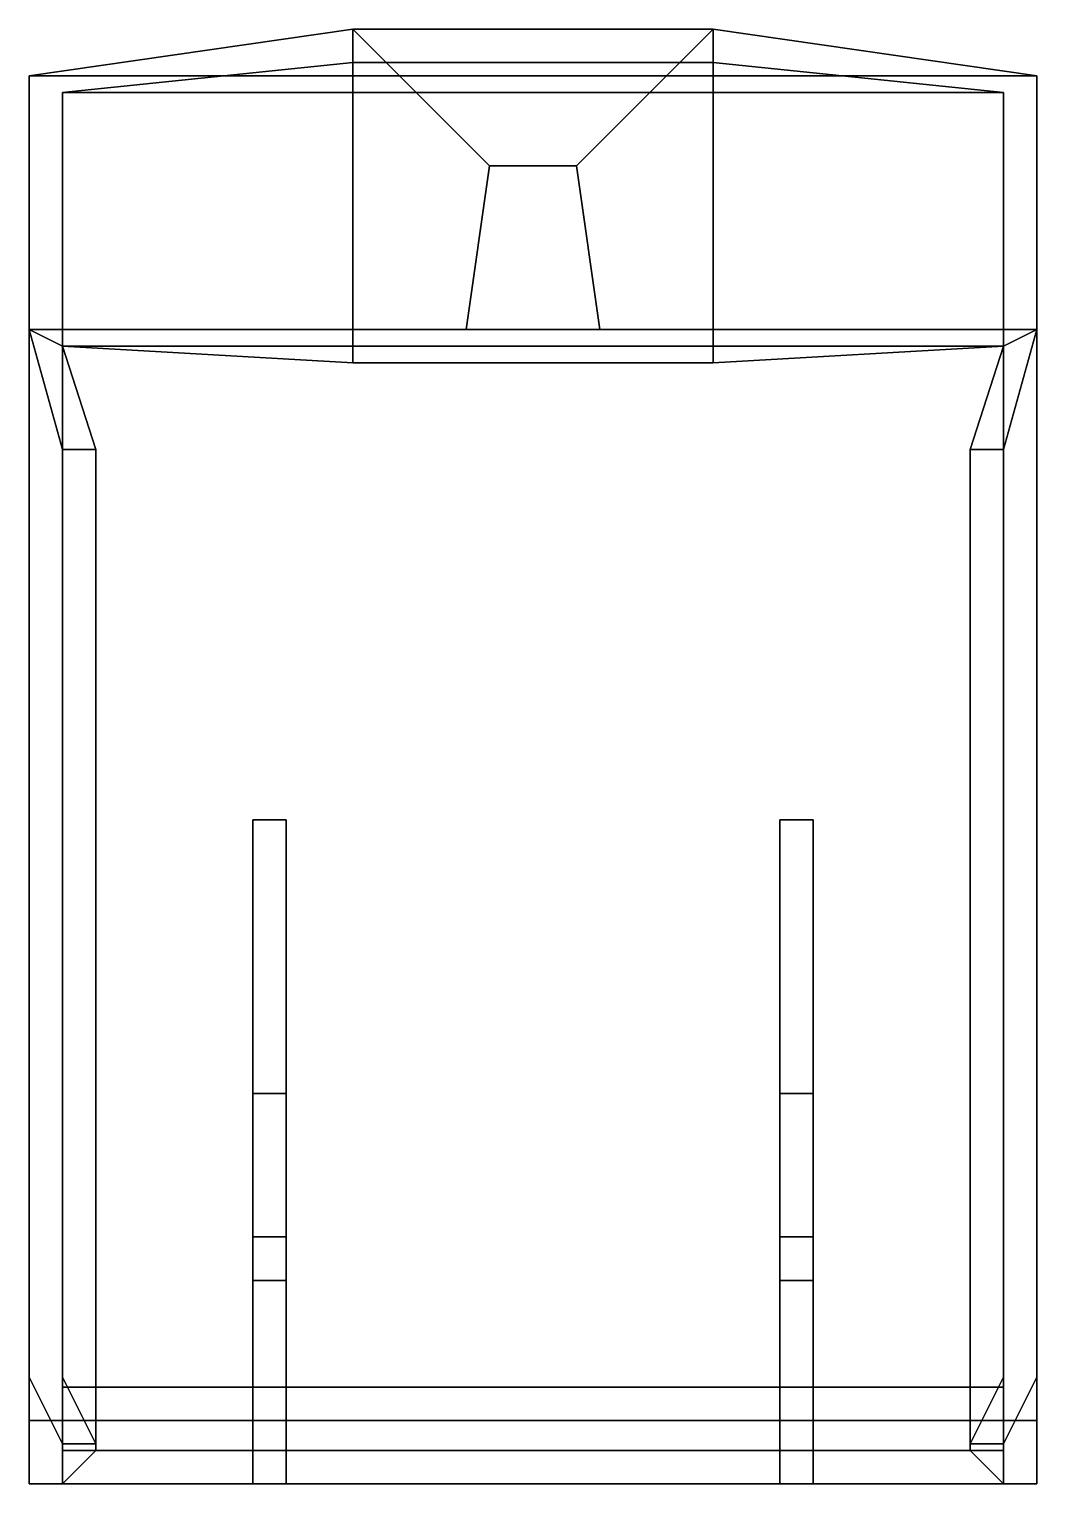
# Model space of a CAD drawing. Extents: x -1.51 to 1.51, y -1.99 to 2.37.
import ezdxf

# ---------------------------------------------------------------- set-up
doc = ezdxf.new("R2010")
doc.units = 0
doc.layers.add('TURRET', color=2, linetype='CONTINUOUS')

msp = doc.modelspace()

# ---------------------------------------------------------------- linework, layer by layer
at = {"layer": 'TURRET'}
for points in [[(-1.51, 2.23, 0.1), (-1.51, 1.47, 1.76), (-0.54, 1.47, 1.76), (-0.54, 2.37, 0.1)], [(-0.54, 2.37), (-1.51, 2.23), (-1.51, 2.23, 0.1), (-0.54, 2.37, 0.1)], [(0.54, 2.37), (1.51, 2.23), (-1.51, 2.23), (-0.54, 2.37)], [(-0.54, 2.37, 0.1), (-0.54, 1.47, 1.76), (-0.2, 1.47, 1.76), (-0.13, 1.96, 0.8562)], [(-0.54, 2.37, 0.1), (-0.13, 1.96, 0.8562), (0.13, 1.96, 0.8562), (0.54, 2.37, 0.1)], [(0.54, 2.37, 0.1), (0.54, 2.37), (-0.54, 2.37), (-0.54, 2.37, 0.1)], [(0.13, 1.96, 0.8562), (0.2, 1.47, 1.76), (0.54, 1.47, 1.76), (0.54, 2.37, 0.1)], [(0.54, 2.37, 0.1), (0.54, 1.47, 1.76), (1.51, 1.47, 1.76), (1.51, 2.23, 0.1)], [(1.51, 2.23, 0.1), (1.51, 2.23), (0.54, 2.37), (0.54, 2.37, 0.1)], [(-0.54, 2.27, 0.1), (-0.54, 1.37, 1.76), (-1.41, 1.42, 1.76), (-1.41, 2.18, 0.1)], [(-0.54, 2.27, 0.1), (-1.41, 2.18, 0.1), (1.41, 2.18, 0.1), (0.54, 2.27, 0.1)], [(0.54, 2.27, 0.1), (0.54, 1.37, 1.76), (-0.54, 1.37, 1.76), (-0.54, 2.27, 0.1)], [(1.41, 2.18, 0.1), (1.41, 1.42, 1.76), (0.54, 1.37, 1.76), (0.54, 2.27, 0.1)], [(-1.51, 2.23, 0.1), (-1.51, -1.8, 0.1), (-1.51, -1.8, 1.06), (-1.51, 1.47, 1.76)], [(-1.51, 2.23), (-1.51, -1.8), (-1.51, -1.8, 0.1), (-1.51, 2.23, 0.1)], [(1.51, 2.23), (1.51, -1.8), (-1.51, -1.8), (-1.51, 2.23)], [(1.51, 1.47, 1.76), (1.51, -1.8, 1.06), (1.51, -1.8, 0.1), (1.51, 2.23, 0.1)], [(1.51, -1.8, 0.1), (1.51, -1.8), (1.51, 2.23), (1.51, 2.23, 0.1)], [(-1.41, 1.42, 1.76), (-1.41, -1.7, 1.06), (-1.41, -1.7, 0.1), (-1.41, 2.18, 0.1)], [(-1.41, 2.18, 0.1), (-1.41, -1.7, 0.1), (1.41, -1.7, 0.1), (1.41, 2.18, 0.1)], [(1.41, 2.18, 0.1), (1.41, -1.7, 0.1), (1.41, -1.7, 1.06), (1.41, 1.42, 1.76)], [(-0.13, 1.96, 0.8562), (-0.2, 1.47, 1.76), (-0.2, 1.47, 1.76), (-0.13, 1.96, 1.5)], [(-0.13, 1.96, 1.5), (-0.2, 1.47, 1.76), (0.2, 1.47, 1.76), (0.13, 1.96, 1.5)], [(0.13, 1.96, 1.5), (0.13, 1.96, 0.8562), (-0.13, 1.96, 0.8562), (-0.13, 1.96, 1.5)], [(0.2, 1.47, 1.76), (0.2, 1.47, 1.76), (0.13, 1.96, 0.8562), (0.13, 1.96, 1.5)], [(-1.51, 1.47, 1.76), (-1.51, -1.8, 1.06), (-1.51, -1.99, 2.2), (-1.51, -1.67, 2.2)], [(-1.51, 1.47, 1.76), (-1.51, -1.67, 2.2), (-1.41, -1.87, 2.47), (-1.41, 1.11, 2.07)], [(-1.51, 1.47, 1.76), (-1.41, 1.11, 2.07), (-1.31, 1.11, 2.07), (-1.41, 1.42, 1.76)], [(1.41, 1.42, 1.76), (1.51, 1.47, 1.76), (-1.51, 1.47, 1.76), (-1.41, 1.42, 1.76)], [(1.41, 1.42, 1.76), (1.31, 1.11, 2.07), (1.41, 1.11, 2.07), (1.51, 1.47, 1.76)], [(1.41, 1.11, 2.07), (1.41, -1.87, 2.47), (1.51, -1.67, 2.2), (1.51, 1.47, 1.76)], [(1.51, -1.67, 2.2), (1.51, -1.99, 2.2), (1.51, -1.8, 1.06), (1.51, 1.47, 1.76)], [(-1.41, -1.67, 2.2), (-1.41, -1.89, 2.2), (-1.41, -1.7, 1.06), (-1.41, 1.42, 1.76)], [(-1.31, 1.11, 2.07), (-1.31, -1.87, 2.47), (-1.41, -1.67, 2.2), (-1.41, 1.42, 1.76)], [(0.54, 1.37, 1.76), (1.41, 1.42, 1.76), (-1.41, 1.42, 1.76), (-0.54, 1.37, 1.76)], [(1.41, 1.42, 1.76), (1.41, -1.67, 2.2), (1.31, -1.87, 2.47), (1.31, 1.11, 2.07)], [(1.41, 1.42, 1.76), (1.41, -1.7, 1.06), (1.41, -1.89, 2.2), (1.41, -1.67, 2.2)], [(-1.41, 1.11, 2.07), (-1.41, -1.87, 2.47), (-1.31, -1.87, 2.47), (-1.31, 1.11, 2.07)], [(1.31, 1.11, 2.07), (1.31, -1.87, 2.47), (1.41, -1.87, 2.47), (1.41, 1.11, 2.07)], [(-0.84, -1.38, 0.1), (-0.84, -1.38, 2.57), (-0.84, 0, 2.57), (-0.84, 0, 0.1)], [(-0.84, 0, 0.1), (-0.84, 0, 2.57), (-0.74, 0, 2.57), (-0.74, 0, 0.1)], [(-0.74, 0, 2.57), (-0.74, -1.38, 2.57), (-0.74, -1.38, 0.1), (-0.74, 0, 0.1)], [(0.74, 0, 0.1), (0.74, 0, 2.57), (0.84, 0, 2.57), (0.84, 0, 0.1)], [(0.74, -1.38, 0.1), (0.74, -1.38, 2.57), (0.74, 0, 2.57), (0.74, 0, 0.1)], [(0.84, 0, 2.57), (0.84, -1.38, 2.57), (0.84, -1.38, 0.1), (0.84, 0, 0.1)], [(-0.84, -1.25, 2.57), (-0.84, -1.25, 2.86), (-0.84, -0.82, 2.86), (-0.84, 0, 2.57)], [(-0.84, 0, 2.57), (-0.84, -0.82, 2.86), (-0.74, -0.82, 2.86), (-0.74, 0, 2.57)], [(-0.74, -0.82, 2.86), (-0.74, -1.25, 2.86), (-0.74, -1.25, 2.57), (-0.74, 0, 2.57)], [(0.74, 0, 2.57), (0.74, -0.82, 2.86), (0.84, -0.82, 2.86), (0.84, 0, 2.57)], [(0.74, -1.25, 2.57), (0.74, -1.25, 2.86), (0.74, -0.82, 2.86), (0.74, 0, 2.57)], [(0.84, -0.82, 2.86), (0.84, -1.25, 2.86), (0.84, -1.25, 2.57), (0.84, 0, 2.57)], [(-0.84, -0.82, 2.86), (-0.84, -1.25, 2.86), (-0.74, -1.25, 2.86), (-0.74, -0.82, 2.86)], [(0.74, -0.82, 2.86), (0.74, -1.25, 2.86), (0.84, -1.25, 2.86), (0.84, -0.82, 2.86)], [(-0.74, -1.25, 2.57), (-0.74, -1.25, 2.86), (-0.84, -1.25, 2.86), (-0.84, -1.25, 2.57)], [(-0.84, -1.25, 2.57), (-0.84, -1.38, 2.57), (-0.74, -1.38, 2.57), (-0.74, -1.25, 2.57)], [(0.84, -1.25, 2.57), (0.84, -1.25, 2.86), (0.74, -1.25, 2.86), (0.74, -1.25, 2.57)], [(0.74, -1.25, 2.57), (0.74, -1.38, 2.57), (0.84, -1.38, 2.57), (0.84, -1.25, 2.57)], [(-0.74, -1.38, 0.1), (-0.74, -1.38, 2.28), (-0.84, -1.38, 2.28), (-0.84, -1.38, 0.1)], [(-0.84, -1.89, 2.47), (-0.84, -1.99, 2.65), (-0.84, -1.38, 2.65), (-0.84, -1.38, 2.28)], [(-0.74, -1.38, 2.28), (-0.74, -1.89, 2.47), (-0.84, -1.89, 2.47), (-0.84, -1.38, 2.28)], [(-0.84, -1.38, 2.57), (-0.84, -1.38, 2.65), (-0.74, -1.38, 2.65), (-0.74, -1.38, 2.57)], [(-0.84, -1.38, 2.65), (-0.84, -1.99, 2.65), (-0.74, -1.99, 2.65), (-0.74, -1.38, 2.65)], [(-0.74, -1.38, 2.65), (-0.74, -1.99, 2.65), (-0.74, -1.89, 2.47), (-0.74, -1.38, 2.28)], [(0.84, -1.38, 0.1), (0.84, -1.38, 2.28), (0.74, -1.38, 2.28), (0.74, -1.38, 0.1)], [(0.84, -1.38, 2.28), (0.84, -1.89, 2.47), (0.74, -1.89, 2.47), (0.74, -1.38, 2.28)], [(0.74, -1.89, 2.47), (0.74, -1.99, 2.65), (0.74, -1.38, 2.65), (0.74, -1.38, 2.28)], [(0.74, -1.38, 2.57), (0.74, -1.38, 2.65), (0.84, -1.38, 2.65), (0.84, -1.38, 2.57)], [(0.74, -1.38, 2.65), (0.74, -1.99, 2.65), (0.84, -1.99, 2.65), (0.84, -1.38, 2.65)], [(0.84, -1.38, 2.65), (0.84, -1.99, 2.65), (0.84, -1.89, 2.47), (0.84, -1.38, 2.28)], [(-1.51, -1.67, 2.2), (-1.51, -1.99, 2.2), (-1.41, -1.99, 2.47), (-1.41, -1.87, 2.47)], [(-1.31, -1.87, 2.47), (-1.31, -1.89, 2.47), (-1.41, -1.89, 2.2), (-1.41, -1.67, 2.2)], [(1.41, -1.7, 1.06), (-1.41, -1.7, 1.06), (-1.41, -1.89, 2.2), (1.41, -1.89, 2.2)], [(1.41, -1.7, 0.1), (-1.41, -1.7, 0.1), (-1.41, -1.7, 1.06), (1.41, -1.7, 1.06)], [(1.41, -1.67, 2.2), (1.41, -1.89, 2.2), (1.31, -1.89, 2.47), (1.31, -1.87, 2.47)], [(1.41, -1.87, 2.47), (1.41, -1.99, 2.47), (1.51, -1.99, 2.2), (1.51, -1.67, 2.2)], [(1.51, -1.99, 2.2), (-1.51, -1.99, 2.2), (-1.51, -1.8, 1.06), (1.51, -1.8, 1.06)], [(1.51, -1.8, 1.06), (-1.51, -1.8, 1.06), (-1.51, -1.8), (1.51, -1.8)], [(-1.41, -1.87, 2.47), (-1.41, -1.99, 2.47), (-1.31, -1.89, 2.47), (-1.31, -1.87, 2.47)], [(1.31, -1.87, 2.47), (1.31, -1.89, 2.47), (1.41, -1.99, 2.47), (1.41, -1.87, 2.47)], [(1.41, -1.89, 2.2), (-1.41, -1.89, 2.2), (-1.31, -1.89, 2.47), (1.31, -1.89, 2.47)], [(1.31, -1.89, 2.47), (-1.31, -1.89, 2.47), (-1.41, -1.99, 2.47), (1.41, -1.99, 2.47)], [(-0.74, -1.89, 2.47), (-0.74, -1.99, 2.65), (-0.84, -1.99, 2.65), (-0.84, -1.89, 2.47)], [(0.84, -1.89, 2.47), (0.84, -1.99, 2.65), (0.74, -1.99, 2.65), (0.74, -1.89, 2.47)], [(1.41, -1.99, 2.47), (-1.41, -1.99, 2.47), (-1.51, -1.99, 2.2), (1.51, -1.99, 2.2)]]:
    msp.add_3dface(points, dxfattribs=at)

doc.saveas('drawing.dxf')
